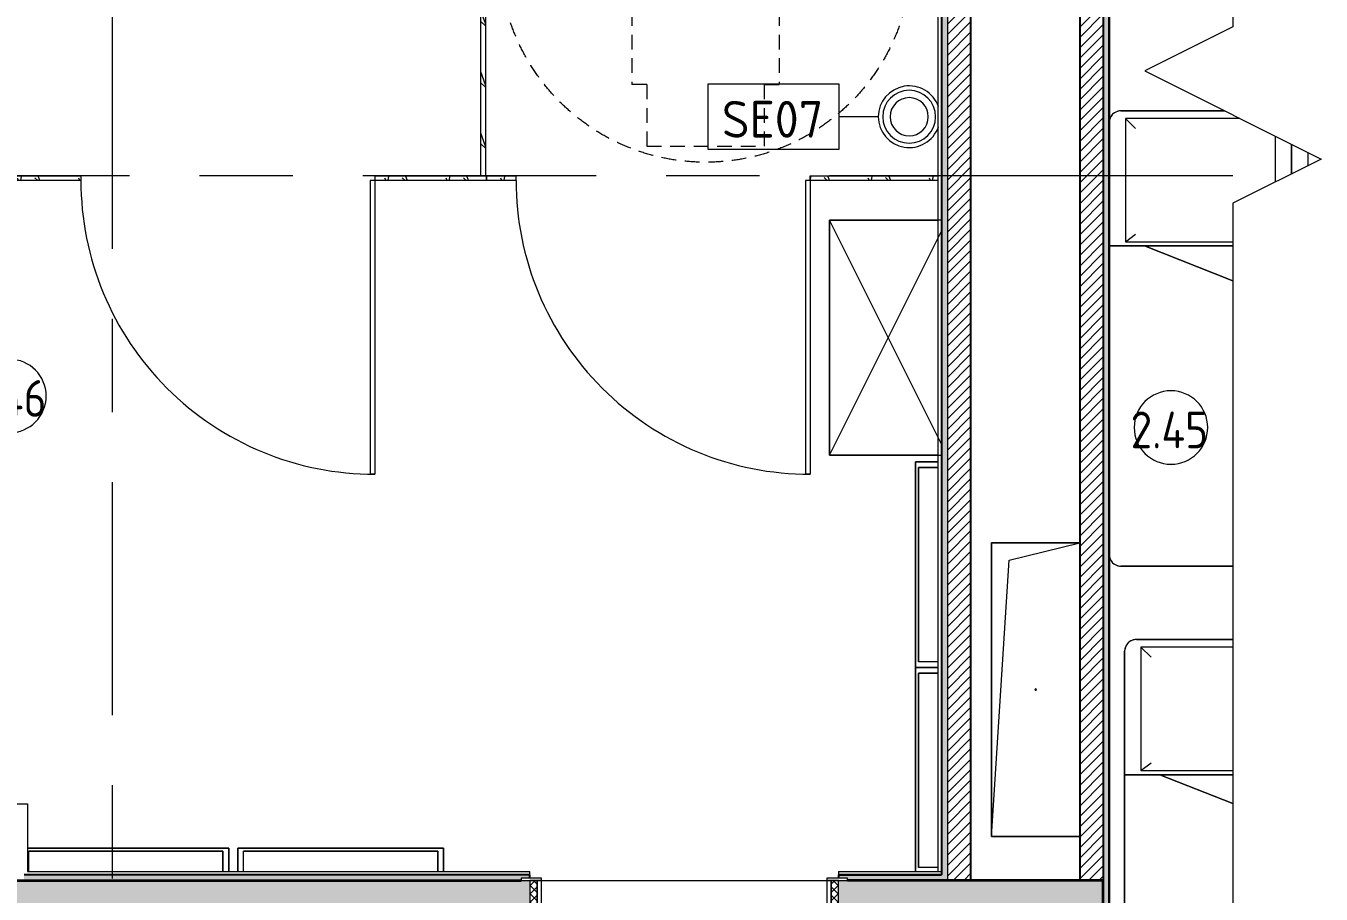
# Model space of a CAD drawing. Header units: millimetres. Extents: x 39815 to 261742, y -8553 to 29000.
# Drawn here: x 101061 to 105466, y 5354 to 8309 of the extents above; entities that cross this region are included whole.
import ezdxf

# ---------------------------------------------------------------- set-up
doc = ezdxf.new("R2010")
doc.units = ezdxf.units.MM
doc.linetypes.add('200_ШТРИХ__ш1_п0_6_', pattern=[80, 50, -30])
doc.linetypes.add('Осевая', pattern=[1587.5, 317.5, -238.125, 793.75, -238.125])
for name, color, linetype, lineweight in [('A-AREA-IDEN', 7, 'Continuous', 9), ('A-DETL-GENF', 7, 'Continuous', 9), ('A-DOOR', 7, 'Continuous', 9), ('A-DOOR-1', 7, 'Continuous', 15), ('A-DOOR-FRAM', 7, 'Continuous', 15), ('A-DOOR-FRAM-1', 7, 'Continuous', 9), ('A-GENM', 7, 'Continuous', 9), ('A-WALL-2', 7, 'Continuous', 9), ('I-FURN', 7, 'Continuous', 9), ('I-FURN-1', 7, '200_ШТРИХ__ш1_п0_6_', 15), ('I-FURN-2', 7, '200_ШТРИХ__ш1_п0_6_', 9), ('I-WALL', 7, 'Continuous', 9), ('P-SANR-FIXT-IDEN', 7, 'Continuous', 9), ('Оси', 7, 'Continuous', 9), ('Оси-2', 7, 'Осевая', 9)]:
    doc.layers.add(name, color=color, linetype=linetype, lineweight=lineweight)
for name, color, linetype, lineweight, true_color in [('A-WALL-1', 7, 'Continuous', 25, 0x3c3c3c), ('A-WALL-3', 7, 'Continuous', 35, 0x3c3c3c), ('A-WALL-FNSH-1', 7, 'Continuous', 15, 0x3c3c3c), ('P-SANR-FIXT-1', 7, 'Continuous', 15, 0x4994b4)]:
    doc.layers.add(name, color=color, linetype=linetype, lineweight=lineweight, true_color=true_color)
doc.styles.add('GOST Common', font='GOST_Common.ttf', dxfattribs={"height": 125})
doc.styles.add('GOST Common_2', font='GOST_Common.ttf', dxfattribs={"width": 0.9, "height": 125})
pattern_1 = [(45, (-14604.555, 0), (-17.6776695, 17.6776695), [])]
pattern_2 = [(0, (-14604.555, 0), (60.96, 15.24), [5.029, -40.691, 5.029, -40.691, -243.84]), (0, (-14604.555, 0), (60.96, 15.24), [-91.44, 5.029, -86.411, 5.029, -40.691, -106.68]), (0, (-14604.555, 0), (60.96, 15.24), [-228.6, 5.029, -25.451, 5.029, -71.171]), (120, (-14581.695, 7.62), (-43.6782272, 45.1729086), [5.029, -40.691, 5.029, -40.691, -243.84]), (120, (-14581.695, 7.62), (-43.6782272, 45.1729086), [-91.44, 5.029, -86.411, 5.029, -40.691, -106.68]), (120, (-14581.695, 7.62), (-43.6782272, 45.1729086), [-228.6, 5.029, -25.451, 5.029, -71.171]), (240, (-14574.075, 38.1), (-17.2817728, -60.4129086), [5.029, -40.691, 5.029, -40.691, -243.84]), (240, (-14574.075, 38.1), (-17.2817728, -60.4129086), [-91.44, 5.029, -86.411, 5.029, -40.691, -106.68]), (240, (-14574.075, 38.1), (-17.2817728, -60.4129086), [-228.6, 5.029, -25.451, 5.029, -71.171])]
pattern_3 = [(288.435, (116808.855, 7791), (208.250902, -416.49961), [79.025, -579.519]), (319.399, (116833.845, 7716.03), (1249.5049425, -1041.2430683), [38.399, -1881.571]), (316.848, (116654.75, 7691.04), (3123.769422, -2915.4788923), [91.346, -4475.934]), (289.983, (116721.39, 7628.565), (624.746965, -1666.001328), [48.75, -2388.754]), (270, (116738.05, 7791), (208.25, -208.25), [41.65, -166.6]), (298.443, (116738.05, 7749.35), (-1457.75313005, 2707.24838793), [113.682, -5570.435]), (264.289, (116792.195, 7649.39), (208.2636477, 1874.2483835), [41.858, -2051.029]), (309.806, (116788.03, 7607.74), (-833.007541, 1041.2439595), [32.53, -1593.955])]
pattern_4 = [(288.435, (118288.855, 7791), (208.250902, -416.49961), [79.025, -579.519]), (319.399, (118313.845, 7716.03), (1249.5049425, -1041.2430683), [38.399, -1881.571]), (316.848, (118134.75, 7691.04), (3123.769422, -2915.4788923), [91.346, -4475.934]), (289.983, (118201.39, 7628.565), (624.746965, -1666.001328), [48.75, -2388.754]), (270, (118218.05, 7791), (208.25, -208.25), [41.65, -166.6]), (298.443, (118218.05, 7749.35), (-1457.75313005, 2707.24838793), [113.682, -5570.435]), (264.289, (118272.195, 7649.39), (208.2636477, 1874.2483835), [41.858, -2051.029]), (309.806, (118268.03, 7607.74), (-833.007541, 1041.2439595), [32.53, -1593.955])]

# ---------------------------------------------------------------- blocks, each defined once
blk = doc.blocks.new('110_Дверь_СКБ_1Ст_Внутренняя1 - Д-7а_л__950x2100h_Туалет-32220591-Фрагмент 2_11')
at = {"layer": 'A-DOOR'}
h = blk.add_hatch(dxfattribs=at)
h.set_pattern_fill('FP_15', color=256, style=0, pattern_type=2)
h.set_pattern_definition([(135, (1776.41, 174.685), (-14.14214, -14.14214), []), (225, (1776.41, 174.685), (14.14214, -14.14214), [])])
h.paths.add_polyline_path([(537.5, 110), (512.5, 110), (512.5, -110), (537.5, -110)])
at = {"layer": 'A-DOOR-FRAM-1'}
h = blk.add_hatch(dxfattribs=at)
h.set_pattern_fill('FP_16', color=256, style=0, pattern_type=2)
h.set_pattern_definition([(45, (-346.384, 174.685), (-14.1421, 14.1421), []), (135, (-346.384, 174.685), (-14.1421, -14.1421), [])])
h.paths.add_polyline_path([(-487.5, 110), (-512.5, 110), (-512.5, -110), (-487.5, -110)])
at = {"layer": 'A-DOOR'}
blk.add_arc((487.5, 110), 950, 127.6354, 180, dxfattribs=at)
at = {"layer": 'A-DOOR-1'}
for p, q in [((447.5, 862.2), (447.5, 110)), ((487.5, 110), (487.5, 862.2)), ((447.5, 110), (487.5, 110))]:
    blk.add_line(p, q, dxfattribs=at)
at = {"layer": 'A-DOOR-FRAM'}
for p, q in [((-472.5, 118), (-542.5, 118)), ((-542.5, 118), (-542.5, 110)), ((-542.5, 110), (-472.5, 110)), ((-487.5, 110), (-512.5, 110)), ((-512.5, 110), (-512.5, -110)), ((-462.5, 110), (-487.5, 110)), ((-487.5, 110), (-487.5, 30)), ((-487.5, -110), (-487.5, 110)), ((-472.5, 110), (-487.5, 110)), ((-487.5, 110), (-487.5, 109)), ((-487.5, 109), (-472.5, 109)), ((-472.5, 110), (-472.5, 118)), ((-472.5, 109), (-472.5, 110)), ((-462.5, 70), (-462.5, 110)), ((487.5, 110), (487.5, 70)), ((512.5, 110), (487.5, 110)), ((567.5, 118), (497.5, 118)), ((497.5, 118), (497.5, 110)), ((512.5, 110), (497.5, 110)), ((497.5, 110), (497.5, 109)), ((497.5, 110), (567.5, 110)), ((497.5, 109), (512.5, 109)), ((512.5, 30), (512.5, 110)), ((537.5, 110), (512.5, 110)), ((512.5, 110), (512.5, -110)), ((512.5, 109), (512.5, 110)), ((537.5, -110), (537.5, 110)), ((567.5, 110), (567.5, 118)), ((-452.5, 70), (-462.5, 70)), ((-452.5, 30), (-452.5, 70)), ((487.5, 70), (477.5, 70)), ((477.5, 70), (477.5, 30)), ((-487.5, 30), (-452.5, 30)), ((-472.5, 30), (-487.5, 30)), ((-487.5, 30), (-487.5, -110)), ((-472.5, -110), (-472.5, 30)), ((477.5, 30), (512.5, 30)), ((512.5, 30), (497.5, 30)), ((497.5, 30), (497.5, -110)), ((512.5, -110), (512.5, 30)), ((-472.5, -110), (-542.5, -110)), ((-542.5, -110), (-542.5, -118)), ((-542.5, -118), (-472.5, -118)), ((-512.5, -110), (-487.5, -110)), ((-487.5, -110), (-472.5, -110)), ((-472.5, -118), (-472.5, -110)), ((497.5, -110), (512.5, -110)), ((567.5, -110), (497.5, -110)), ((497.5, -110), (497.5, -118)), ((497.5, -118), (567.5, -118)), ((512.5, -110), (537.5, -110)), ((567.5, -118), (567.5, -110))]:
    blk.add_line(p, q, dxfattribs=at)
blk = doc.blocks.new('FRT_2D_Символ _разворот МГН_1 - D1_4_Символ доступности разворота МГН _360__-18618045-Фрагмент 2_11')
at = {"layer": 'I-FURN'}
for p, q in [((0, 60.4), (0, -59.6)), ((-65, 0), (65, 0))]:
    blk.add_line(p, q, dxfattribs=at)
at = {"layer": 'I-FURN-1'}
for p, q in [((-300, 325.4), (-300, -185.8)), ((-300, 325.4), (-200, 325.4)), ((-200, 195.4), (-200, 325.4)), ((200, 325.4), (300, 325.4)), ((200, 195.4), (200, 325.4)), ((300, 325.4), (300, -185.8)), ((-200, 195.4), (200, 195.4)), ((-300, -185.8), (-250, -185.8)), ((-250, -185.8), (-250, -435.8)), ((300, -185.8), (250, -185.8)), ((250, -185.8), (250, -435.8)), ((-200, -435.8), (-250, -435.8)), ((-200, -435.8), (-200, -645.8)), ((200, -435.8), (250, -435.8)), ((200, -435.8), (200, -645.8)), ((-200, -645.8), (200, -645.8))]:
    blk.add_line(p, q, dxfattribs=at)
at = {"layer": 'I-FURN-2'}
blk.add_circle((0, 0), 700, dxfattribs=at)
blk = doc.blocks.new('GM_Отверстие прямоугольное _в плите_ - Отверстие-21606323-Фрагмент 2_11')
at = {"layer": 'A-GENM'}
for p, q in [((-150, -500), (-150, 500)), ((-150, 500), (150, 500)), ((150, 500), (-150, 500)), ((-150, 500), (-150, -500)), ((-90, 440), (150, 500)), ((-150, -500), (-90, 440)), ((150, -500), (-150, -500)), ((-150, -500), (150, -500))]:
    blk.add_line(p, q, dxfattribs=at)
for start, end in [(360, 180), (180, 360)]:
    blk.add_arc((0, 0), 2.5, start, end, dxfattribs=at)
blk = doc.blocks.new('Bed - Small Sizes - 1_119-25446116-Фрагмент 2_11')
at = {"layer": 'I-FURN'}
for p, q in [((35.6, 0), (-292.7, 0)), ((-292.7, 0), (35.6, 0)), ((35.6, 0), (-292.7, 0)), ((-292.7, 0), (35.6, 0)), ((-332.7, -40), (-332.7, -460)), ((-332.7, -460), (-332.7, -40)), ((-332.7, -40), (-332.7, -460)), ((-332.7, -460), (-332.7, -40)), ((-277.5, -26.2), (-242.7, -60)), ((35.6, -26.2), (-277.5, -26.2)), ((-277.5, -26.2), (-277.5, -446.2)), ((35.6, -26.2), (-277.5, -26.2)), ((-277.5, -26.2), (-277.5, -446.2)), ((-277.5, -446.2), (-242.7, -420)), ((-332.7, -460), (-212.7, -460)), ((-212.7, -460), (-332.7, -460)), ((-332.7, -460), (-332.7, -1390)), ((-332.7, -1390), (-332.7, -460)), ((-332.7, -460), (-212.7, -460)), ((-277.5, -446.2), (35.6, -446.2)), ((-277.5, -446.2), (35.6, -446.2)), ((-212.7, -460), (35.6, -460)), ((35.6, -460), (-212.7, -460)), ((35.6, -460), (-212.7, -460)), ((-212.7, -460), (35.6, -558.1)), ((35.6, -558.1), (-212.7, -460)), ((-212.7, -460), (35.6, -460)), ((-212.7, -460), (35.6, -558.1)), ((-212.7, -460), (35.6, -460)), ((-292.7, -1430), (35.6, -1430)), ((35.6, -1430), (-292.7, -1430))]:
    blk.add_line(p, q, dxfattribs=at)
for centre, start, end in [((-292.7, -40), 90, 180), ((-292.7, -40), 90, 165), ((-292.7, -40), 90, 180), ((-292.7, -40), 165, 180), ((-292.7, -40), 165, 180), ((-292.7, -40), 150, 165), ((-292.7, -40), 105, 150), ((-292.7, -40), 90, 105), ((-292.7, -1390), 180, 270), ((-292.7, -1390), 180, 255), ((-292.7, -1390), 255, 270)]:
    blk.add_arc(centre, 40, start, end, dxfattribs=at)
blk = doc.blocks.new('Bed - Small Sizes - 1_118-25585773-Фрагмент 2_11')
at = {"layer": 'I-FURN'}
for p, q in [((59.1, 0), (-292.7, 0)), ((-292.7, 0), (59.1, 0)), ((59.1, 0), (-292.7, 0)), ((-292.7, 0), (59.1, 0)), ((-332.7, -40), (-332.7, -460)), ((-332.7, -460), (-332.7, -40)), ((-332.7, -40), (-332.7, -460)), ((-332.7, -460), (-332.7, -40)), ((-277.5, -26.2), (-242.7, -60)), ((111.6, -26.2), (-277.5, -26.2)), ((-277.5, -26.2), (-277.5, -446.2)), ((111.6, -26.2), (-277.5, -26.2)), ((-277.5, -26.2), (-277.5, -446.2)), ((232.5, -242.3), (232.5, -86.7)), ((232.5, -242.3), (232.5, -86.7)), ((287.3, -214.8), (287.3, -114.1)), ((287.3, -114.1), (287.3, -214.8)), ((287.3, -214.8), (287.3, -114.1)), ((287.3, -114.1), (287.3, -214.8)), ((-277.5, -446.2), (-242.7, -420)), ((-332.7, -460), (-212.7, -460)), ((-212.7, -460), (-332.7, -460)), ((-332.7, -460), (-332.7, -1510)), ((-332.7, -1510), (-332.7, -460)), ((-332.7, -460), (-212.7, -460)), ((-277.5, -446.2), (88.1, -446.2)), ((-277.5, -446.2), (88.1, -446.2)), ((-212.7, -460), (88.1, -460)), ((88.1, -460), (-212.7, -460)), ((88.1, -460), (-212.7, -460)), ((-212.7, -460), (88.1, -578.9)), ((88.1, -578.9), (-212.7, -460)), ((-212.7, -460), (88.1, -460)), ((-212.7, -460), (88.1, -578.9)), ((-212.7, -460), (88.1, -460)), ((-292.7, -1550), (88.1, -1550)), ((88.1, -1550), (-292.7, -1550))]:
    blk.add_line(p, q, dxfattribs=at)
for centre, start, end in [((-292.7, -40), 90, 180), ((-292.7, -40), 90, 105), ((-292.7, -40), 135, 180), ((-292.7, -40), 165, 180), ((-292.7, -40), 165, 180), ((-292.7, -40), 135, 165), ((-292.7, -40), 150, 165), ((-292.7, -40), 90, 150), ((-292.7, -40), 90, 135), ((-292.7, -40), 105, 135), ((-292.7, -1510), 180, 270), ((-292.7, -1510), 180, 195), ((-292.7, -1510), 195, 255), ((-292.7, -1510), 255, 270)]:
    blk.add_arc(centre, 40, start, end, dxfattribs=at)
blk = doc.blocks.new('Bed - Small Sizes - Single 5-25585953-Фрагмент 2_11')
at = {"layer": 'I-FURN'}
for p, q in [((-332.7, -64.1), (-332.7, -164.8)), ((-332.7, -164.8), (-332.7, -64.1)), ((-332.7, -64.1), (-332.7, -164.8)), ((-332.7, -164.8), (-332.7, -64.1)), ((-277.5, -91.7), (-277.5, -137.3)), ((-277.5, -91.7), (-277.5, -137.3))]:
    blk.add_line(p, q, dxfattribs=at)
blk = doc.blocks.new('Вешалка - 1_25-26107852-Фрагмент 2_11')
at = {"layer": 'I-FURN'}
for p, q in [((350, 55), (-335.1, 55)), ((-335.1, 55), (350, 55)), ((-330.4, -24.2), (-330.4, 44.4)), ((-330.4, -24.2), (-330.4, 44.4)), ((-330.4, 44.4), (330.2, 44.4)), ((330.2, 44.4), (-330.4, 44.4)), ((330.2, 44.4), (330.2, -24.2)), ((330.2, -24.2), (330.2, 44.4)), ((350, -24.2), (350, 55)), ((350, 55), (350, -24.2))]:
    blk.add_line(p, q, dxfattribs=at)
blk = doc.blocks.new('Вешалка - 1_25-V65-Фрагмент 2_11')
at = {"layer": 'I-FURN'}
for p, q in [((350, 55), (-350, 55)), ((-350, 55), (-350, -24.2)), ((-350, -24.2), (-350, 55)), ((-350, 55), (350, 55)), ((-330.4, -24.2), (-330.4, 44.4)), ((-330.4, -24.2), (-330.4, 44.4)), ((-330.4, 44.4), (330.2, 44.4)), ((330.2, 44.4), (-330.4, 44.4)), ((330.2, 44.4), (330.2, -24.2)), ((330.2, -24.2), (330.2, 44.4)), ((350, -24.2), (350, 55)), ((350, 55), (350, -24.2))]:
    blk.add_line(p, q, dxfattribs=at)
blk = doc.blocks.new('Вешалка - 1_25-V66-Фрагмент 2_11')
at = {"layer": 'I-FURN'}
for p, q in [((350, 55), (-350, 55)), ((-350, 55), (-350, -22.9)), ((-350, -22.9), (-350, 55)), ((-350, 55), (350, 55)), ((-330.4, -22.9), (-330.4, 44.4)), ((-330.4, -22.9), (-330.4, 44.4)), ((-330.4, 44.4), (330.2, 44.4)), ((330.2, 44.4), (-330.4, 44.4)), ((330.2, 44.4), (330.2, -22.9)), ((330.2, -22.9), (330.2, 44.4)), ((350, -22.9), (350, 55)), ((350, 55), (350, -22.9))]:
    blk.add_line(p, q, dxfattribs=at)
blk = doc.blocks.new('Вешалка - 1_25-V67-Фрагмент 2_11')
at = {"layer": 'I-FURN'}
for p, q in [((350, 55), (-344.2, 55)), ((-344.2, 55), (350, 55)), ((-330.4, -22.9), (-330.4, 44.4)), ((-330.4, -22.9), (-330.4, 44.4)), ((-330.4, 44.4), (330.2, 44.4)), ((330.2, 44.4), (-330.4, 44.4)), ((330.2, 44.4), (330.2, -22.9)), ((330.2, -22.9), (330.2, 44.4)), ((350, -22.9), (350, 55)), ((350, 55), (350, -22.9))]:
    blk.add_line(p, q, dxfattribs=at)
blk = doc.blocks.new('Шкаф параметрический - 1_161-25595840-Фрагмент 2_11')
at = {"layer": 'I-FURN'}
for p, q in [((0, 400), (762.8, 18.6)), ((800, 400), (0, 400)), ((0, 400), (0, 18.6)), ((0, 29.6), (0, 400)), ((0, 400), (800, 400)), ((37.2, 18.6), (800, 400)), ((800, 18.6), (800, 400)), ((800, 400), (800, 29.6))]:
    blk.add_line(p, q, dxfattribs=at)
blk = doc.blocks.new('FP_83-Фрагмент 2_11')
at = {"layer": 'A-GENM'}
for p, q in [((38, 8), (39.1, 6.8)), ((39.1, 6.8), (40.2, 5.6)), ((40.2, 5.6), (41.4, 4.4)), ((41.4, 4.4), (42.5, 3.2)), ((42.5, 3.2), (43.6, 2)), ((43.6, 2), (44.8, 0.8)), ((44.8, 0.8), (45.9, -0.4))]:
    blk.add_line(p, q, dxfattribs=at)
blk = doc.blocks.new('131_Сантехническая перегородка 7 - СП-1-V82-Фрагмент 2_11')
at = {"layer": 'A-GENM'}
h = blk.add_hatch(dxfattribs=at)
h.set_pattern_fill('FP_39', color=256, style=0, pattern_type=2)
h.set_pattern_definition([(198.435, (9964.92, -117167.355), (-416.49961, -208.250902), [79.025, -579.519]), (229.399, (9889.95, -117192.345), (-1041.2430683, -1249.5049425), [38.399, -1881.571]), (226.848, (9864.96, -117013.25), (-2915.4788923, -3123.769422), [91.346, -4475.934]), (199.983, (9802.485, -117079.89), (-1666.001328, -624.746965), [48.75, -2388.754]), (180, (9964.92, -117096.55), (-208.25, -208.25), [41.65, -166.6]), (208.443, (9923.27, -117096.55), (2707.24838793, 1457.75313005), [113.682, -5570.435]), (174.289, (9823.31, -117150.695), (1874.2483835, -208.2636477), [41.858, -2051.029]), (219.806, (9781.66, -117146.53), (1041.2439595, 833.007541), [32.53, -1593.955])])
h.paths.add_polyline_path([(2165.9, -8), (2165.9, 8), (45.9, 8), (45.9, -8), (1910.4, -8)])
for p, q in [((-4.1, 8), (45.9, 8)), ((45.9, 8), (2165.9, 8)), ((45.9, -8), (-4.1, -8)), ((2165.9, -8), (45.9, -8))]:
    blk.add_line(p, q, dxfattribs=at)
at = {"layer": 'A-GENM', "flags": 128}
for points in [[(71.5, 8), (62.7, 14.5), (51.9, 13.4), (45.9, 8)], [(45.9, -8), (54.7, -14.5), (65.5, -13.4), (71.5, -8)]]:
    blk.add_lwpolyline(points, dxfattribs=at)
at = {"layer": 'A-GENM'}
for radius, start, end in [(24.6, 19.9113, 160.0887), (17.6, 28.9731, 151.0269), (15.1, 126.8617, 139.5341), (15.1, 78.8699, 82.6459), (15.1, 40.4659, 53.124), (24.6, 199.9113, 340.0887), (17.6, 208.9731, 331.0269), (15.1, 222.7374, 233.124), (15.1, 258.8699, 262.6459), (15.1, 306.8617, 317.2626)]:
    blk.add_arc((58.7, 0), radius, start, end, dxfattribs=at)
blk.add_blockref('FP_83-Фрагмент 2_11', (0, 0), dxfattribs=at)
blk = doc.blocks.new('131_Сантехническая перегородка_Дверь МГН - СД-1-30883454-Фрагмент 2_11')
at = {"layer": 'A-DOOR'}
h = blk.add_hatch(dxfattribs=at)
h.set_pattern_fill('FP_40', color=256, style=0, pattern_type=2)
h.set_pattern_definition(pattern_3)
h.paths.add_polyline_path([(1010, 8), (1010, -8), (1390, -8), (1390, 8)])
at = {"layer": 'A-GENM'}
h = blk.add_hatch(dxfattribs=at)
h.set_pattern_fill('FP_40', color=256, style=0, pattern_type=2)
h.set_pattern_definition(pattern_3)
h.paths.add_polyline_path([(-370, 8), (-370, -8), (10, -8), (10, 8)])
at = {"layer": 'A-DOOR'}
for p, q in [((10, 1008), (26, 1008)), ((10, 8), (10, 1008)), ((26, 8), (26, 1008)), ((10, 8), (26, 8))]:
    blk.add_line(p, q, dxfattribs=at)
blk.add_arc((10, 8), 1000, 360, 90, dxfattribs=at)
at = {"layer": 'A-GENM'}
for p, q in [((-370, 8), (10, 8)), ((-370, -8), (-370, 8)), ((10, -8), (10, 8)), ((1010, 8), (1390, 8)), ((1010, -8), (1010, 8)), ((1390, -8), (1390, 8)), ((10, -8), (-370, -8)), ((1390, -8), (1010, -8))]:
    blk.add_line(p, q, dxfattribs=at)
blk = doc.blocks.new('131_Сантехническая перегородка_Дверь МГН 2 - СД-1-30897608-Фрагмент 2_11')
at = {"layer": 'A-DOOR'}
h = blk.add_hatch(dxfattribs=at)
h.set_pattern_fill('FP_41', color=256, style=0, pattern_type=2)
h.set_pattern_definition(pattern_4)
h.paths.add_polyline_path([(-0.1, 8), (-426, 8), (-426, -8), (10, -8), (10, 8)])
at = {"layer": 'A-GENM'}
h = blk.add_hatch(dxfattribs=at)
h.set_pattern_fill('FP_41', color=256, style=0, pattern_type=2)
h.set_pattern_definition(pattern_4)
h.paths.add_polyline_path([(1010, 8), (1010, -8), (1110, -8), (1110, 8)])
at = {"layer": 'A-DOOR'}
for p, q in [((10, 1008), (26, 1008)), ((10, 8), (10, 1008)), ((26, 8), (26, 1008)), ((10, 8), (26, 8))]:
    blk.add_line(p, q, dxfattribs=at)
blk.add_arc((10, 8), 1000, 360, 90, dxfattribs=at)
at = {"layer": 'A-GENM'}
for p, q in [((-426, 8), (10, 8)), ((10, 8), (10, -8)), ((1010, 8), (1110, 8)), ((1010, 8), (1010, -8)), ((1110, 8), (1110, -8)), ((10, -8), (-426, -8)), ((1110, -8), (1010, -8))]:
    blk.add_line(p, q, dxfattribs=at)
blk = doc.blocks.new('мусорная корзина - Round_ Metal-V84-Фрагмент 2_11')
at = {"layer": 'P-SANR-FIXT-1'}
for radius, start, end in [(105, 19.0809, 180), (90, 360, 180), (65, 0, 180), (105, 180, 340.9191), (90, 180, 360), (65, 180, 360)]:
    blk.add_arc((0, 0), radius, start, end, dxfattribs=at)
blk = doc.blocks.new('DET_L_Линия разрыва - М100-30911506-Фрагмент 2_11')
at = {"layer": 'A-DETL-GENF'}
for p, q in [((3428.6, -300), (3728.6, 300)), ((3728.6, 300), (3878.6, 0)), ((0, 0), (3278.6, 0)), ((3278.6, 0), (3428.6, -300)), ((3878.6, 0), (7156.5, 0))]:
    blk.add_line(p, q, dxfattribs=at)
blk = doc.blocks.new('М_сантехническая_рамка1 - В рамке-30590747-Фрагмент 2_11')
at = {"layer": 'P-SANR-FIXT-IDEN'}
for p, q in [((4.293, 2.24), (-4.639, 2.24)), ((-4.639, 2.24), (-4.639, -2.178)), ((4.293, -2.178), (4.293, 2.24)), ((-4.639, -2.178), (4.293, -2.178))]:
    blk.add_line(p, q, dxfattribs=at)
blk = doc.blocks.new('Марка_Помещения - Номер-25198446-Фрагмент 2_11')
at = {"layer": 'A-AREA-IDEN'}
for start, end in [(360, 180), (180, 360)]:
    blk.add_arc((0, 0), 2.5, start, end, dxfattribs=at)

msp = doc.modelspace()

# ---------------------------------------------------------------- hatches: boundary and pattern name
at = {"layer": 'I-WALL'}
h = msp.add_hatch(dxfattribs=at)
h.set_pattern_fill('FP_1', color=256, style=0, pattern_type=2)
h.set_pattern_definition(pattern_1)
h.paths.add_polyline_path([(104195.4, 5400), (104275.4, 5400), (104275.4, 10380), (104195.4, 10380), (104195.4, 5420)])
h = msp.add_hatch(dxfattribs=at)
h.set_pattern_fill('FP_1', color=256, style=0, pattern_type=2)
h.set_pattern_definition(pattern_1)
h.paths.add_polyline_path([(104725.4, 5400), (104725.4, 10380), (104645.4, 10380), (104645.4, 5400)])
h = msp.add_hatch(dxfattribs=at)
h.set_pattern_fill('FP_9', color=256, style=0, pattern_type=2)
h.set_pattern_definition(pattern_2)
h.paths.add_polyline_path([(104725.4, 5159), (104745.4, 5159), (104745.4, 5160), (104746.4, 5160), (104746.4, 5186), (104745.4, 5186), (104745.4, 10360), (104725.4, 10360), (104725.4, 5160)])
h = msp.add_hatch(dxfattribs=at)
h.set_pattern_fill('FP_9', color=256, style=0, pattern_type=2)
h.set_pattern_definition(pattern_2)
h.paths.add_polyline_path([(104175.4, 5420), (104195.4, 5420), (104195.4, 9980), (104175.4, 9980), (104175.4, 6051.8)])
h = msp.add_hatch(dxfattribs=at)
h.set_pattern_fill('FP_9', color=256, style=0, pattern_type=2)
h.set_pattern_definition(pattern_2)
h.paths.add_polyline_path([(104195.4, 5400), (104195.4, 5420), (103825.4, 5420), (103825.4, 5408), (103855.4, 5408), (103855.4, 5400)])
h.paths.add_polyline_path([(102745.4, 5400), (102745.4, 5408), (102775.4, 5408), (102775.4, 5420), (101055.4, 5420), (101055.4, 5400), (101798.4, 5400)])
h = msp.add_hatch(dxfattribs=at)
h.set_pattern_fill('FP_3', color=256, style=0, pattern_type=2)
h.set_pattern_definition([(45, (-14604.555, 0), (-28.51196, 28.51196), []), (45, (-14576.043, 0), (-28.51196, 28.51196), [50.403, -10.081, 1.676, -8.404])])
h.paths.add_polyline_path([(104725.4, 5180), (104725.4, 5400), (103825.4, 5400), (103825.4, 5180), (104685.4, 5180)])
h.paths.add_polyline_path([(102745.4, 5180), (102775.4, 5180), (102775.4, 5400), (97325.4, 5400), (97325.4, 5180), (101798.4, 5180)])

# ---------------------------------------------------------------- linework, layer by layer
at = {"layer": 'A-WALL-1'}
for p, q in [((104275.4, 5400), (104275.4, 10380)), ((104645.4, 10380), (104645.4, 5400)), ((104725.4, 10380), (104725.4, 5400)), ((104725.4, 10360), (104725.4, 4427.8)), ((104745.4, 5186), (104745.4, 10360)), ((104745.4, 10359.5), (104745.4, 5186)), ((104175.4, 9980), (104175.4, 5420)), ((102775.4, 5420), (101055.4, 5420)), ((102775.4, 5408), (102775.4, 5420)), ((103825.4, 5420), (103825.4, 5408)), ((103825.4, 5420), (104175.4, 5420))]:
    msp.add_line(p, q, dxfattribs=at)
at = {"layer": 'A-WALL-2'}
msp.add_line((104195.4, 10000), (104195.4, 5400), dxfattribs=at)
at = {"layer": 'A-WALL-3'}
for p, q in [((97325.4, 5400), (102745.4, 5400)), ((104725.4, 5400), (103855.4, 5400)), ((104725.4, 5180), (104725.4, 5400))]:
    msp.add_line(p, q, dxfattribs=at)
at = {"layer": 'A-WALL-FNSH-1'}
for p, q in [((104746.4, 5180), (104746.4, 10359.5)), ((104174.4, 9979), (104174.4, 5421)), ((102775.4, 5421), (101055.4, 5421)), ((102775.4, 5420), (102775.4, 5421)), ((104174.4, 5421), (103825.4, 5421)), ((103825.4, 5421), (103825.4, 5420))]:
    msp.add_line(p, q, dxfattribs=at)
at = {"layer": 'I-WALL'}
for p, q in [((104164.4, 5431), (104164.4, 9969)), ((98486.4, 5661), (101066.4, 5661)), ((101066.4, 5661), (101066.4, 5431)), ((101066.4, 5431), (102775.4, 5431)), ((102775.4, 5421), (102775.4, 5431)), ((103825.4, 5431), (104175.4, 5431)), ((103825.4, 5431), (103825.4, 5421)), ((102815.4, 5400), (103785.4, 5400))]:
    msp.add_line(p, q, dxfattribs=at)
at = {"layer": 'P-SANR-FIXT-IDEN'}
msp.add_line((103960.5, 7999.8), (103827.4, 7999.8), dxfattribs=at)
at = {"layer": 'Оси'}
msp.add_line((103916.3, 7800), (105166.3, 7800), dxfattribs=at)
at = {"layer": 'Оси-2'}
for p, q in [((101355.4, 3819.3), (101355.4, 10254.2)), ((95301.7, 7800), (103916.3, 7800))]:
    msp.add_line(p, q, dxfattribs=at)

# ---------------------------------------------------------------- block references
at = {"layer": 'A-AREA-IDEN', "xscale": 49.99999999999998, "yscale": 49.99999999999998, "zscale": 49.99999999999998}
for p in [(101005.5, 7049.2), (104955.8, 6942)]:
    msp.add_blockref('Марка_Помещения - Номер-25198446-Фрагмент 2_11', p, dxfattribs=at)
at = {"layer": 'A-DETL-GENF', "rotation": 269.9999999999999}
msp.add_blockref('DET_L_Линия разрыва - М100-30911506-Фрагмент 2_11', (105166.3, 11584.2), dxfattribs=at)
at = {"layer": 'A-DOOR', "rotation": 180}
msp.add_blockref('110_Дверь_СКБ_1Ст_Внутренняя1 - Д-7а_л__950x2100h_Туалет-32220591-Фрагмент 2_11', (103312.9, 5290), dxfattribs=at)
at = {"layer": 'A-GENM'}
for name, p, rotation in [('131_Сантехническая перегородка 7 - СП-1-V82-Фрагмент 2_11', (102616.9, 9964.9), 269.9999999999999), ('131_Сантехническая перегородка_Дверь МГН - СД-1-30883454-Фрагмент 2_11', (102258.4, 7791), 180), ('131_Сантехническая перегородка_Дверь МГН 2 - СД-1-30897608-Фрагмент 2_11', (103738.4, 7791), 180)]:
    msp.add_blockref(name, p, dxfattribs=dict(at, rotation=rotation))
msp.add_blockref('GM_Отверстие прямоугольное _в плите_ - Отверстие-21606323-Фрагмент 2_11', (104495.4, 6050), dxfattribs=at)
at = {"layer": 'I-FURN'}
for name, p in [('FRT_2D_Символ _разворот МГН_1 - D1_4_Символ доступности разворота МГН _360__-18618045-Фрагмент 2_11', (103372.7, 8544.9)), ('Bed - Small Sizes - 1_118-25585773-Фрагмент 2_11', (105078.3, 8020.1)), ('Bed - Small Sizes - Single 5-25585953-Фрагмент 2_11', (105698.3, 7970.1)), ('Bed - Small Sizes - 1_119-25446116-Фрагмент 2_11', (105130.8, 6220.3)), ('Вешалка - 1_25-26107852-Фрагмент 2_11', (101401.5, 5455.2)), ('Вешалка - 1_25-V65-Фрагмент 2_11', (102132.2, 5455.2))]:
    msp.add_blockref(name, p, dxfattribs=at)
for name, p, rotation in [('Шкаф параметрический - 1_161-25595840-Фрагмент 2_11', (104194, 6847.7), 89.9999999999999), ('Вешалка - 1_25-V66-Фрагмент 2_11', (104141.5, 6475.2), 89.99999999999984), ('Вешалка - 1_25-V67-Фрагмент 2_11', (104141.5, 5775.2), 89.99999999999984)]:
    msp.add_blockref(name, p, dxfattribs=dict(at, rotation=rotation))
at = {"layer": 'P-SANR-FIXT-1'}
msp.add_blockref('мусорная корзина - Round_ Metal-V84-Фрагмент 2_11', (104065.5, 7999.8), dxfattribs=at)
at = {"layer": 'P-SANR-FIXT-IDEN', "xscale": 49.99999999999998, "yscale": 49.99999999999998, "zscale": 49.99999999999998}
msp.add_blockref('М_сантехническая_рамка1 - В рамке-30590747-Фрагмент 2_11', (103612.7, 7998.2), dxfattribs=at)

# ---------------------------------------------------------------- texts
at = {"layer": 'A-AREA-IDEN', "char_height": 125, "width": 342.721, "attachment_point": 1, "style": 'GOST Common_2'}
for s, insert in [('2.46', (100868.1, 7103.5)), ('2.45', (104818.5, 6996.3))]:
    msp.add_mtext(s, dxfattribs=dict(at, insert=insert))
at = {"layer": 'P-SANR-FIXT-IDEN', "insert": (103428.4, 8053.6), "char_height": 125, "width": 444.937, "attachment_point": 1, "style": 'GOST Common'}
msp.add_mtext('SE07', dxfattribs=at)

doc.saveas('drawing.dxf')
